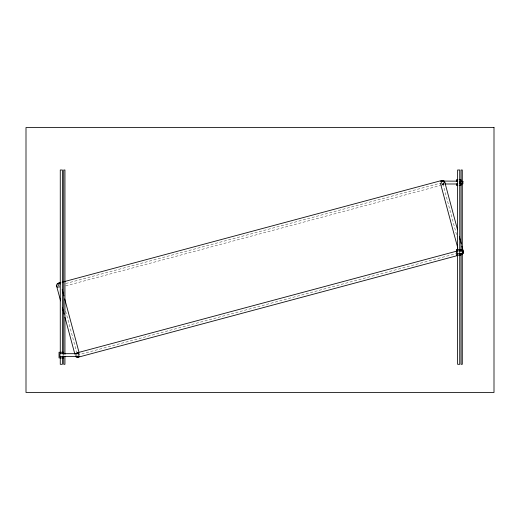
<?xml version="1.0" encoding="UTF-8"?>
<svg xmlns="http://www.w3.org/2000/svg" width="520" height="520" viewBox="0 0 520 520"><rect width="100%" height="100%" fill="white"/><g stroke="black" fill="none" stroke-linecap="round" stroke-linejoin="round"><path stroke-width="0.39" stroke-dasharray="2.6 1.95" d="M65.812 283.524L442.566 182.572L457.041 236.594M65.611 285.903L440.018 185.582M440.798 185.367L443.151 184.743M77.434 355.089L455.754 253.721M444.308 183.989L441.772 183.898L441.772 181.246M441.818 184.073L444.067 184.073M442.188 184.165L443.716 184.165L443.716 180.986M441.863 184.34L443.982 184.34M461.012 251.42L461.24 252.252M58.539 284.583L59.182 286.981M65.683 311.246L76.59 351.956M443.365 181.246L443.365 183.898M441.422 180.986L441.422 184.165M63.096 353.853L63.096 355.706M59.033 285.012L59.033 288.243M57.967 284.752L57.967 286.741M443.904 184.23A2.243 2.106 -15 0 1 442.24 184.678M59.306 287.45A2.243 2.106 -15 0 1 58.435 287.514"/><path stroke-width="0.78" d="M62.101 282.197L441.987 180.408L442.156 181.044M456.742 251.134L76.85 352.924L77.019 353.561M457.899 255.463L78.013 357.26L77.844 356.623M460.252 254.839L461.819 254.417M457.906 179.744L456.378 179.744L456.378 181.363M459.44 179.744L460.967 179.744L460.967 181.363M441.422 180.986L443.716 180.986M441.064 181.071L457.717 181.161M445.101 183.989L457.717 183.989M457.906 185.4L456.378 185.4L456.378 183.787M459.44 185.4L460.967 185.4L460.967 182.975M459.823 250.484L462.651 250.484L462.651 254.014L459.823 254.014M460.09 250.66L461.624 250.66M460.486 250.75L462.741 250.75L462.741 253.754L457.262 253.663L457.262 250.835L462.651 250.835M460.441 253.572L462.033 253.572M460.09 253.838L461.624 253.838M59.033 282.588L60.561 282.588L58.182 283.25L58.35 283.881M57.35 283.647L58.76 283.647M57.259 283.913L60.261 283.913M76.479 353.678L59.917 353.678L59.917 356.506L78.845 356.506M63.096 353.853L65.566 353.853M75.933 356.59L78.936 356.59M76.284 356.681L78.579 356.681M444.737 181.994L457.529 229.749M459.42 236.795L461.305 243.841M461.935 246.188L463.404 251.667M460.655 250.081L460.824 250.718M440.401 183.157L457.815 248.131M62.186 289.53L63.869 295.796M64.707 298.928L78.969 352.163M56.595 285.994L60.58 300.872M62.471 307.918L64.148 314.178M64.987 317.311L74.848 354.107M462.911 251.011L462.911 253.487M462.293 250.965L462.293 170.001L461.058 170.001L461.058 250.965M462.293 253.389L462.293 364.306L461.058 364.306L461.058 253.389M460.967 251.036L460.967 249.425L456.378 249.425L456.378 255.073L460.967 255.073L460.967 253.461M460.083 181.161L460.083 183.989M457.613 250.965L457.613 170.001L459.732 170.001L459.732 364.306L457.613 364.306L457.613 253.389M64.948 353.782L64.948 170.001L63.713 170.001L63.713 353.782M64.948 356.207L64.948 364.306L63.713 364.306L63.713 356.207M63.622 353.88L63.622 352.261L59.033 352.261L59.033 357.916L63.622 357.916L63.622 356.304M62.387 353.782L62.387 170.001L60.268 170.001L60.268 353.782M62.387 356.207L62.387 364.306L60.268 364.306L60.268 356.207M462.384 250.4A2.243 2.106 -15 0 1 462.572 253.91M460.694 250.211A2.243 2.106 -15 0 1 461.565 250.146M440.648 181.545A2.243 2.106 -15 0 1 444.782 182.819M77.981 357.123A2.243 2.106 -15 0 1 75.641 356.408M76.096 353.431A2.243 2.106 -15 0 1 77.76 352.989M57.616 287.267A2.243 2.106 -15 0 1 59.085 283.309M494 127.523L26 127.523L26 392.476L494 392.476L494 127.523M462.911 181.337L460.441 181.337L460.441 183.807L462.911 183.807L462.911 181.337M78.845 353.321L76.017 353.321L76.017 356.856L78.845 356.856L78.845 353.321"/></g></svg>
